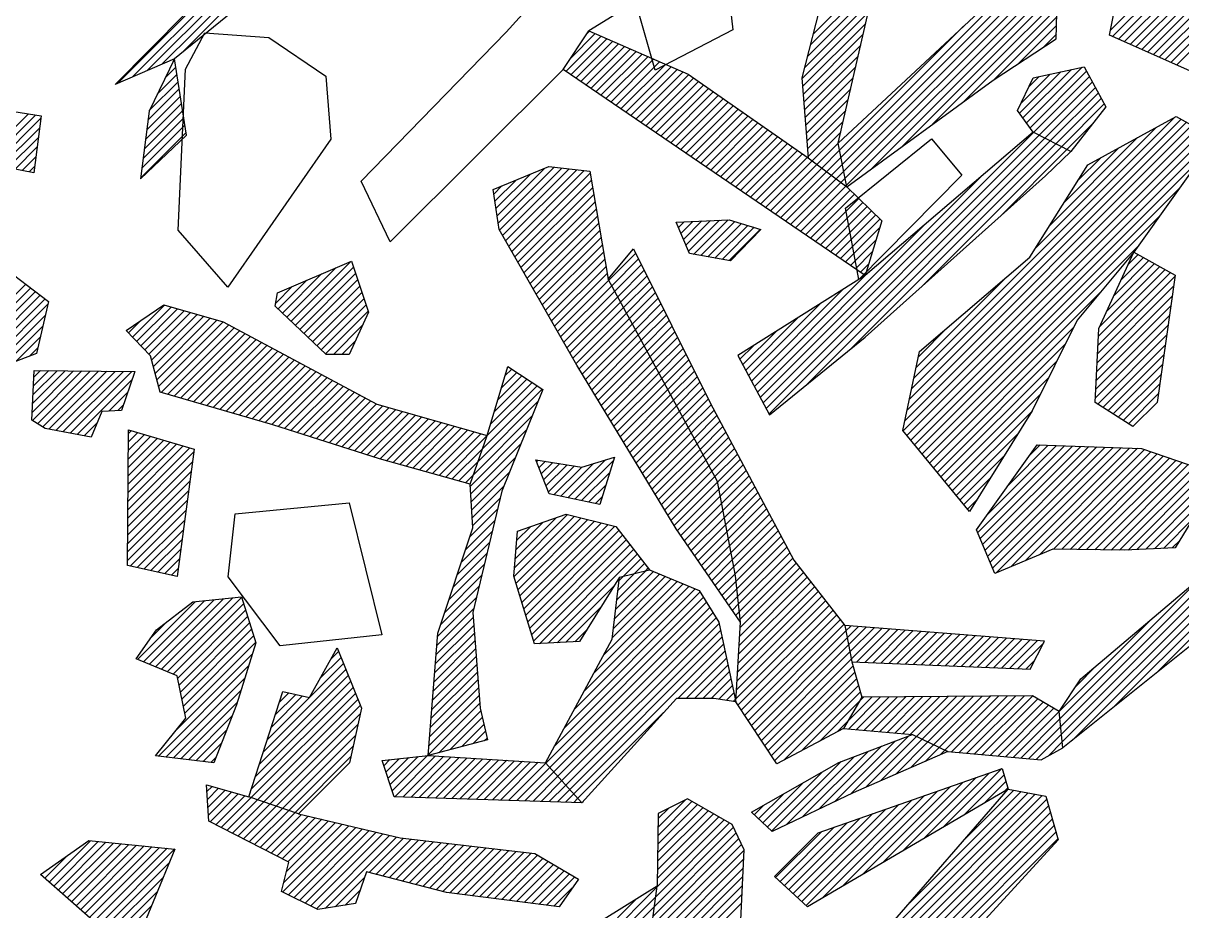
# Model space of a CAD drawing. Header units: metres. Extents: x 1.28 to 3.47, y -21 to -16.89.
# Drawn here: x 2.5313 to 3.0194, y -18.3684 to -17.9945 of the extents above; entities that cross this region are included whole.
import ezdxf

# ---------------------------------------------------------------- set-up
doc = ezdxf.new("R2010")
doc.units = ezdxf.units.M
doc.header["$LTSCALE"] = 25
doc.header["$MEASUREMENT"] = 0
doc.layers.get('0').update_dxf_attribs({"linetype": 'CONTINUOUS'})
for name, color, linetype in [('KNOCHEN', 2, 'CONTINUOUS'), ('KNOCHENSCHRAFF', 2, 'CONTINUOUS'), ('STEINE', 4, 'CONTINUOUS')]:
    doc.layers.add(name, color=color, linetype=linetype)

# ---------------------------------------------------------------- blocks, each defined once
blk = doc.blocks.new('*X7')
at = {"color": 0}
for p, q in [((257.112, -1801.983), (261.464, -1797.631)), ((257.732, -1801.717), (261.548, -1797.9)), ((258.352, -1801.45), (261.632, -1798.17)), ((258.971, -1801.184), (261.716, -1798.439)), ((259.776, -1800.734), (261.8, -1798.709)), ((259.112, -1801.751), (259.554, -1801.308)), ((259.448, -1801.061), (259.506, -1801.003)), ((258.776, -1802.441), (259.603, -1801.613)), ((258.38, -1803.544), (259.7, -1802.223)), ((258.439, -1803.13), (259.652, -1801.918)), ((258.33, -1803.947), (259.749, -1802.528)), ((251.301, -1805.319), (253.346, -1803.274)), ((258.229, -1804.755), (259.846, -1803.138)), ((258.279, -1804.351), (259.797, -1802.833)), ((251.598, -1805.376), (253.651, -1803.323)), ((251.894, -1805.433), (253.875, -1803.453)), ((258.129, -1805.562), (259.943, -1803.748)), ((258.179, -1805.158), (259.895, -1803.443)), ((252.19, -1805.491), (253.823, -1803.858)), ((258.079, -1805.966), (259.992, -1804.053)), ((252.486, -1805.548), (253.772, -1804.263)), ((252.783, -1805.605), (253.72, -1804.667)), ((253.079, -1805.662), (253.669, -1805.072)), ((253.375, -1805.72), (253.618, -1805.477)), ((264.414, -1812.005), (266.934, -1809.485)), ((264.051, -1811.661), (265.7, -1810.012)), ((264.233, -1811.833), (266.317, -1809.748)), ((264.595, -1812.178), (267.041, -1809.731)), ((264.776, -1812.35), (267.13, -1809.996)), ((250.964, -1812.727), (253.245, -1810.447)), ((251.099, -1812.946), (253.446, -1810.599)), ((263.765, -1811.24), (264.466, -1810.539)), ((263.87, -1811.488), (265.083, -1810.275)), ((264.957, -1812.522), (267.218, -1810.261)), ((265.139, -1812.695), (267.307, -1810.526)), ((251.234, -1813.164), (253.647, -1810.751)), ((251.37, -1813.382), (253.848, -1810.904)), ((251.505, -1813.601), (254.049, -1811.056)), ((263.843, -1810.808), (263.849, -1810.803)), ((265.32, -1812.867), (267.395, -1810.791)), ((265.501, -1813.039), (267.484, -1811.056)), ((251.64, -1813.819), (254.17, -1811.289)), ((257.735, -1812.674), (259.08, -1811.328)), ((257.907, -1812.855), (259.356, -1811.407)), ((258.08, -1813.036), (259.631, -1811.485)), ((258.252, -1813.217), (259.906, -1811.563)), ((265.682, -1813.212), (267.573, -1811.321)), ((251.775, -1814.037), (254.064, -1811.749)), ((257.562, -1812.493), (258.082, -1811.973)), ((258.425, -1813.398), (260.181, -1811.642)), ((258.535, -1813.642), (260.456, -1811.72)), ((258.609, -1813.921), (260.731, -1811.799)), ((258.684, -1814.2), (261.006, -1811.877)), ((258.758, -1814.479), (261.282, -1811.955)), ((258.833, -1814.758), (261.555, -1812.035)), ((265.864, -1813.384), (267.661, -1811.586)), ((252.26, -1813.906), (253.957, -1812.209)), ((258.939, -1815.006), (261.786, -1812.158)), ((259.213, -1815.085), (262.016, -1812.282)), ((259.487, -1815.164), (262.247, -1812.405)), ((259.761, -1815.244), (262.477, -1812.528)), ((266.195, -1813.406), (267.411, -1812.19)), ((252.83, -1813.69), (253.85, -1812.669)), ((260.035, -1815.323), (262.707, -1812.651)), ((260.309, -1815.403), (262.938, -1812.774)), ((260.584, -1815.482), (263.168, -1812.897)), ((260.858, -1815.561), (263.399, -1813.021)), ((266.549, -1813.406), (267.115, -1812.84)), ((253.399, -1813.474), (253.744, -1813.13)), ((261.132, -1815.641), (263.629, -1813.144)), ((261.406, -1815.72), (263.859, -1813.267)), ((261.68, -1815.799), (264.09, -1813.39)), ((261.954, -1815.879), (264.32, -1813.513)), ((262.229, -1815.958), (264.551, -1813.636)), ((262.503, -1816.038), (264.781, -1813.759)), ((262.777, -1816.117), (265.011, -1813.883)), ((263.051, -1816.196), (265.242, -1814.006)), ((253.503, -1815.845), (255.251, -1814.097)), ((253.514, -1816.188), (255.6, -1814.101)), ((253.521, -1815.474), (254.901, -1814.093)), ((253.538, -1815.102), (254.552, -1814.089)), ((253.556, -1814.731), (254.202, -1814.085)), ((253.574, -1814.36), (253.852, -1814.081)), ((253.73, -1816.325), (255.95, -1814.105)), ((253.946, -1816.463), (256.3, -1814.109)), ((254.206, -1816.557), (256.649, -1814.113)), ((254.504, -1816.611), (256.999, -1814.117)), ((254.803, -1816.666), (257.348, -1814.121)), ((255.102, -1816.721), (257.698, -1814.125)), ((255.401, -1816.776), (257.706, -1814.471)), ((263.325, -1816.276), (265.472, -1814.129)), ((263.599, -1816.355), (265.703, -1814.252)), ((263.869, -1816.439), (265.933, -1814.375)), ((264.137, -1816.525), (266.163, -1814.498)), ((272.975, -1815.818), (274.353, -1814.441)), ((273.125, -1815.315), (274.139, -1814.301)), ((273.275, -1814.812), (273.925, -1814.161)), ((273.424, -1814.308), (273.711, -1814.021)), ((264.406, -1816.61), (266.394, -1814.622)), ((264.674, -1816.695), (266.624, -1814.745)), ((264.942, -1816.78), (266.855, -1814.868)), ((265.211, -1816.865), (267.085, -1814.991)), ((272.486, -1817.368), (274.994, -1814.86)), ((272.676, -1816.825), (274.78, -1814.721)), ((272.826, -1816.321), (274.566, -1814.581)), ((256.737, -1815.793), (257.521, -1815.009)), ((265.479, -1816.95), (267.315, -1815.114)), ((265.747, -1817.036), (267.546, -1815.237)), ((266.016, -1817.121), (267.776, -1815.36)), ((272.296, -1817.911), (274.817, -1815.391)), ((257.114, -1815.769), (257.336, -1815.547)), ((266.284, -1817.206), (268.007, -1815.484)), ((266.553, -1817.291), (268.277, -1815.567)), ((266.821, -1817.376), (268.552, -1815.645)), ((267.089, -1817.462), (268.827, -1815.724)), ((267.358, -1817.547), (269.102, -1815.802)), ((267.626, -1817.632), (269.377, -1815.88)), ((267.894, -1817.717), (269.653, -1815.959)), ((255.699, -1816.831), (256.244, -1816.286)), ((268.164, -1817.801), (269.928, -1816.037)), ((268.44, -1817.879), (270.203, -1816.116)), ((268.716, -1817.956), (270.478, -1816.194)), ((268.993, -1818.033), (270.753, -1816.273)), ((269.269, -1818.11), (271.028, -1816.351)), ((269.545, -1818.187), (271.303, -1816.429)), ((272.107, -1818.455), (274.577, -1815.984)), ((257.557, -1818.155), (258.779, -1816.933)), ((257.56, -1817.798), (258.506, -1816.853)), ((257.563, -1817.442), (258.233, -1816.772)), ((257.566, -1817.085), (257.96, -1816.691)), ((257.569, -1816.729), (257.687, -1816.611)), ((269.822, -1818.264), (271.579, -1816.508)), ((270.098, -1818.342), (271.854, -1816.586)), ((270.375, -1818.419), (272.129, -1816.665)), ((270.651, -1818.496), (272.404, -1816.743)), ((270.927, -1818.573), (272.676, -1816.825)), ((271.969, -1818.946), (274.338, -1816.577)), ((257.543, -1819.937), (260.143, -1817.337)), ((257.546, -1819.581), (259.87, -1817.256)), ((257.549, -1819.224), (259.597, -1817.175)), ((257.551, -1818.868), (259.324, -1817.095)), ((257.554, -1818.511), (259.051, -1817.014)), ((271.204, -1818.65), (272.486, -1817.368)), ((271.988, -1819.281), (274.098, -1817.17)), ((257.54, -1820.294), (260.309, -1817.524)), ((271.48, -1818.728), (272.296, -1817.911)), ((272.006, -1819.615), (273.859, -1817.763)), ((274.754, -1817.928), (274.826, -1817.857)), ((274.854, -1818.182), (275.131, -1817.905)), ((276.073, -1819.438), (277.665, -1817.846)), ((276.365, -1819.5), (277.996, -1817.869)), ((257.534, -1821.007), (260.201, -1818.339)), ((257.537, -1820.65), (260.255, -1817.932)), ((272.025, -1819.95), (273.619, -1818.356)), ((274.954, -1818.436), (275.437, -1817.953)), ((275.054, -1818.689), (275.742, -1818.001)), ((275.154, -1818.943), (276.048, -1818.049)), ((275.253, -1819.197), (276.353, -1818.097)), ((275.491, -1819.313), (276.659, -1818.145)), ((275.782, -1819.375), (277.162, -1817.995)), ((276.656, -1819.562), (277.839, -1818.379)), ((257.531, -1821.363), (260.147, -1818.747)), ((271.756, -1818.805), (272.107, -1818.455)), ((276.947, -1819.624), (277.682, -1818.889)), ((257.528, -1821.719), (260.093, -1819.155)), ((272.044, -1820.285), (273.379, -1818.95)), ((257.525, -1822.076), (260.039, -1819.562)), ((272.063, -1820.62), (273.221, -1819.462)), ((277.239, -1819.686), (277.526, -1819.399)), ((257.637, -1822.317), (259.985, -1819.97)), ((271.934, -1821.103), (273.11, -1819.926)), ((273.811, -1822.761), (276.35, -1820.222)), ((273.833, -1822.385), (276.066, -1820.152)), ((273.863, -1822.001), (275.584, -1820.28)), ((273.893, -1823.032), (276.634, -1820.291)), ((273.975, -1823.303), (276.919, -1820.36)), ((257.927, -1822.381), (259.931, -1820.377)), ((258.217, -1822.444), (259.877, -1820.785)), ((271.757, -1821.632), (272.999, -1820.391)), ((273.894, -1821.617), (275.039, -1820.472)), ((273.925, -1821.232), (274.495, -1820.663)), ((274.058, -1823.574), (277.203, -1820.429)), ((274.14, -1823.845), (277.488, -1820.498)), ((274.223, -1824.116), (277.772, -1820.567)), ((274.305, -1824.387), (278.056, -1820.636)), ((274.388, -1824.659), (278.226, -1820.82)), ((258.508, -1822.508), (259.823, -1821.193)), ((271.405, -1822.692), (272.776, -1821.321)), ((271.581, -1822.162), (272.887, -1820.856)), ((274.47, -1824.93), (278.381, -1821.019)), ((274.553, -1825.201), (278.536, -1821.218)), ((258.798, -1822.571), (259.769, -1821.6)), ((271.229, -1823.221), (272.665, -1821.785)), ((274.635, -1825.472), (278.691, -1821.416)), ((274.874, -1825.586), (278.846, -1821.615)), ((275.248, -1825.566), (279, -1821.814)), ((259.088, -1822.635), (259.715, -1822.008)), ((271.053, -1823.751), (272.554, -1822.25)), ((278.423, -1822.745), (279.155, -1822.013)), ((278.889, -1822.633), (279.31, -1822.211)), ((259.378, -1822.698), (259.661, -1822.415)), ((270.877, -1824.281), (272.443, -1822.715)), ((277.992, -1824.943), (280.181, -1822.754)), ((278.039, -1824.543), (279.931, -1822.651)), ((278.086, -1824.143), (279.681, -1822.547)), ((278.133, -1823.742), (279.354, -1822.521)), ((278.18, -1823.342), (278.889, -1822.633)), ((278.226, -1822.941), (278.423, -1822.745)), ((279.354, -1822.521), (279.465, -1822.41)), ((270.7, -1824.81), (272.331, -1823.179)), ((275.622, -1825.546), (278.021, -1823.146)), ((276.34, -1828.364), (281.432, -1823.272)), ((276.752, -1827.598), (281.181, -1823.168)), ((277.164, -1826.832), (280.931, -1823.065)), ((277.576, -1826.066), (280.681, -1822.961)), ((277.945, -1825.344), (280.431, -1822.858)), ((258.199, -1826.352), (260.78, -1823.771)), ((258.45, -1826.455), (261.173, -1823.732)), ((258.7, -1826.558), (261.566, -1823.692)), ((258.951, -1826.661), (261.959, -1823.652)), ((259.201, -1826.764), (262.328, -1823.637)), ((270.579, -1825.285), (272.22, -1823.644)), ((275.515, -1829.895), (281.785, -1823.626)), ((275.928, -1829.129), (281.65, -1823.407)), ((257.949, -1826.249), (260.386, -1823.811)), ((259.452, -1826.867), (262.413, -1823.905)), ((259.639, -1827.033), (262.498, -1824.174)), ((270.549, -1825.669), (272.109, -1824.109)), ((275.15, -1830.614), (281.92, -1823.844)), ((275.319, -1830.799), (282.054, -1824.063)), ((275.996, -1825.525), (277.441, -1824.081)), ((258.515, -1825.328), (259.169, -1824.675)), ((259.698, -1827.328), (262.583, -1824.442)), ((259.757, -1827.622), (262.668, -1824.711)), ((270.519, -1826.053), (272.086, -1824.485)), ((275.487, -1830.984), (282.189, -1824.282)), ((275.656, -1831.169), (282.324, -1824.501)), ((275.824, -1831.354), (282.444, -1824.735)), ((259.816, -1827.917), (262.753, -1824.979)), ((270.459, -1826.82), (272.137, -1825.142)), ((270.489, -1826.436), (272.111, -1824.814)), ((275.993, -1831.539), (282.506, -1825.026)), ((276.37, -1825.505), (276.86, -1825.015)), ((259.875, -1828.211), (262.838, -1825.248)), ((259.934, -1828.506), (262.923, -1825.517)), ((270.429, -1827.204), (272.162, -1825.47)), ((276.161, -1831.724), (282.568, -1825.318)), ((276.33, -1831.909), (282.63, -1825.609)), ((259.586, -1829.207), (262.797, -1825.996)), ((265.628, -1827.054), (266.518, -1826.164)), ((266.078, -1826.251), (266.417, -1825.912)), ((270.368, -1827.971), (272.212, -1826.127)), ((270.399, -1827.587), (272.187, -1825.799)), ((280.703, -1827.89), (282.692, -1825.901)), ((281.056, -1827.89), (282.754, -1826.192)), ((258.827, -1830.32), (262.636, -1826.511)), ((263.24, -1830.15), (266.721, -1826.669)), ((263.407, -1829.629), (266.62, -1826.417)), ((270.338, -1828.355), (272.237, -1826.456)), ((281.41, -1827.889), (282.816, -1826.484)), ((259.142, -1830.359), (262.475, -1827.025)), ((262.905, -1831.192), (266.923, -1827.174)), ((263.072, -1830.671), (266.822, -1826.921)), ((270.278, -1829.122), (272.288, -1827.112)), ((270.308, -1828.738), (272.263, -1826.784)), ((281.764, -1827.889), (282.878, -1826.775)), ((282.118, -1827.889), (282.94, -1827.067)), ((259.456, -1830.398), (262.314, -1827.54)), ((262.733, -1832.07), (267.125, -1827.678)), ((262.738, -1831.712), (267.024, -1827.426)), ((263.908, -1828.067), (264.321, -1827.655)), ((270.248, -1829.506), (272.313, -1827.441)), ((282.437, -1827.923), (283.002, -1827.358)), ((282.74, -1827.974), (283.064, -1827.65)), ((259.771, -1830.437), (262.153, -1828.054)), ((262.997, -1832.16), (267.227, -1827.931)), ((263.574, -1829.109), (264.897, -1827.785)), ((263.741, -1828.588), (264.609, -1827.72)), ((270.188, -1830.273), (272.363, -1828.097)), ((270.218, -1829.889), (272.338, -1827.769)), ((283.043, -1828.024), (283.126, -1827.941)), ((260.085, -1830.476), (261.936, -1828.625)), ((263.261, -1832.25), (267.328, -1828.183)), ((263.524, -1832.34), (267.327, -1828.538)), ((270.639, -1830.176), (272.404, -1828.411)), ((276.498, -1832.094), (280.109, -1828.483)), ((263.788, -1832.43), (267.226, -1828.992)), ((271.12, -1830.047), (272.47, -1828.698)), ((271.602, -1829.919), (272.537, -1828.985)), ((260.4, -1830.515), (261.706, -1829.209)), ((264.052, -1832.52), (267.125, -1829.446)), ((272.084, -1829.791), (272.603, -1829.272)), ((272.566, -1829.663), (272.67, -1829.559)), ((260.714, -1830.554), (261.475, -1829.794)), ((264.316, -1832.61), (267.025, -1829.9)), ((261.029, -1830.593), (261.244, -1830.378)), ((264.579, -1832.699), (266.924, -1830.354)), ((268.321, -1830.725), (268.58, -1830.466)), ((268.41, -1830.99), (268.976, -1830.424)), ((268.499, -1831.255), (269.371, -1830.382)), ((268.587, -1831.52), (269.767, -1830.34)), ((268.676, -1831.785), (270.162, -1830.299)), ((268.781, -1832.033), (270.499, -1830.315)), ((269.124, -1832.044), (270.832, -1830.336)), ((269.467, -1832.055), (271.165, -1830.356)), ((269.81, -1832.065), (271.499, -1830.376)), ((270.152, -1832.076), (271.832, -1830.397)), ((270.495, -1832.087), (272.165, -1830.417)), ((270.838, -1832.098), (272.498, -1830.437)), ((271.18, -1832.109), (272.831, -1830.458)), ((271.523, -1832.119), (273.165, -1830.478)), ((271.866, -1832.13), (273.498, -1830.498)), ((272.209, -1832.141), (273.831, -1830.519)), ((272.551, -1832.152), (274.164, -1830.539)), ((272.894, -1832.163), (274.497, -1830.56)), ((273.237, -1832.174), (274.83, -1830.58)), ((273.58, -1832.184), (275.15, -1830.614)), ((273.922, -1832.195), (275.319, -1830.799)), ((274.265, -1832.206), (275.487, -1830.984)), ((274.608, -1832.217), (275.656, -1831.169)), ((274.951, -1832.228), (275.824, -1831.354)), ((275.293, -1832.238), (275.993, -1831.539)), ((260.867, -1831.816), (261.087, -1831.596)), ((260.889, -1832.147), (261.362, -1831.674)), ((260.911, -1832.478), (261.637, -1831.753)), ((260.934, -1832.81), (261.912, -1831.831)), ((261.008, -1833.088), (262.187, -1831.909)), ((261.242, -1833.208), (262.463, -1831.988)), ((261.475, -1833.328), (262.733, -1832.07)), ((275.636, -1832.249), (276.161, -1831.724)), ((275.979, -1832.26), (276.33, -1831.909)), ((261.709, -1833.449), (262.997, -1832.16)), ((261.942, -1833.569), (263.261, -1832.25)), ((262.176, -1833.689), (263.524, -1832.34)), ((262.409, -1833.809), (263.788, -1832.43)), ((262.643, -1833.929), (264.052, -1832.52)), ((276.322, -1832.271), (276.498, -1832.094)), ((276.664, -1832.282), (276.667, -1832.279)), ((276.667, -1832.279), (276.714, -1832.232)), ((279.858, -1834.391), (281.757, -1832.493)), ((279.864, -1834.032), (281.531, -1832.365)), ((279.87, -1833.673), (281.305, -1832.237)), ((279.875, -1833.313), (281.017, -1832.171)), ((279.881, -1832.954), (280.309, -1832.526)), ((262.876, -1834.049), (264.316, -1832.61)), ((263.11, -1834.169), (264.579, -1832.699)), ((263.343, -1834.289), (264.853, -1832.779)), ((263.577, -1834.409), (265.139, -1832.847)), ((263.81, -1834.529), (265.424, -1832.915)), ((264.044, -1834.649), (265.71, -1832.983)), ((264.277, -1834.769), (265.996, -1833.051)), ((279.831, -1835.832), (282.659, -1833.004)), ((279.841, -1835.469), (282.434, -1832.876)), ((279.847, -1835.11), (282.208, -1832.748)), ((279.852, -1834.75), (281.982, -1832.62)), ((264.065, -1836.042), (266.853, -1833.254)), ((264.107, -1835.647), (266.567, -1833.186)), ((264.224, -1835.176), (266.281, -1833.119)), ((264.301, -1836.159), (267.139, -1833.322)), ((264.537, -1836.277), (267.424, -1833.39)), ((264.773, -1836.395), (267.71, -1833.458)), ((265.009, -1836.513), (267.996, -1833.525)), ((279.72, -1836.651), (283.055, -1833.315)), ((279.776, -1836.242), (282.885, -1833.132)), ((254.224, -1835.63), (255.969, -1833.886)), ((254.412, -1835.796), (256.291, -1833.917)), ((254.6, -1835.961), (256.613, -1833.949)), ((254.788, -1836.127), (256.935, -1833.98)), ((254.976, -1836.292), (257.257, -1834.012)), ((265.245, -1836.63), (268.282, -1833.593)), ((265.48, -1836.748), (268.567, -1833.661)), ((265.85, -1836.732), (268.853, -1833.729)), ((267.707, -1835.228), (269.152, -1833.783)), ((267.989, -1835.301), (269.469, -1833.82)), ((268.27, -1835.373), (269.786, -1833.857)), ((268.551, -1835.445), (270.102, -1833.894)), ((268.833, -1835.517), (270.419, -1833.931)), ((269.114, -1835.59), (270.736, -1833.968)), ((269.395, -1835.662), (271.052, -1834.004)), ((279.608, -1837.47), (283.283, -1833.794)), ((279.664, -1837.06), (283.169, -1833.555)), ((255.165, -1836.457), (257.579, -1834.043)), ((255.353, -1836.623), (257.901, -1834.075)), ((255.541, -1836.788), (258.223, -1834.106)), ((255.729, -1836.953), (258.545, -1834.138)), ((255.917, -1837.119), (258.867, -1834.169)), ((256.106, -1837.284), (259.189, -1834.201)), ((256.294, -1837.449), (259.511, -1834.232)), ((269.676, -1835.734), (271.369, -1834.041)), ((269.958, -1835.806), (271.686, -1834.078)), ((270.239, -1835.878), (272.003, -1834.115)), ((270.52, -1835.951), (272.319, -1834.152)), ((270.802, -1836.023), (272.636, -1834.189)), ((271.098, -1836.081), (272.953, -1834.226)), ((271.411, -1836.121), (273.269, -1834.262)), ((271.724, -1836.161), (273.586, -1834.299)), ((272.038, -1836.201), (273.903, -1834.336)), ((272.351, -1836.242), (274.219, -1834.373)), ((272.664, -1836.282), (274.536, -1834.41)), ((272.978, -1836.322), (274.802, -1834.498)), ((279.496, -1838.289), (283.509, -1834.276)), ((279.552, -1837.879), (283.398, -1834.034)), ((254.035, -1835.465), (254.973, -1834.527)), ((256.482, -1837.615), (259.282, -1834.814)), ((273.291, -1836.362), (275.025, -1834.628)), ((273.604, -1836.402), (275.249, -1834.758)), ((273.918, -1836.443), (275.472, -1834.888)), ((279.508, -1838.631), (283.49, -1834.649)), ((256.67, -1837.78), (259.034, -1835.417)), ((266.272, -1836.663), (267.507, -1835.429)), ((274.231, -1836.483), (275.696, -1835.018)), ((274.544, -1836.523), (275.919, -1835.148)), ((274.858, -1836.563), (276.142, -1835.278)), ((275.171, -1836.603), (276.366, -1835.408)), ((279.545, -1838.946), (283.471, -1835.021)), ((279.583, -1839.262), (283.452, -1835.394)), ((266.694, -1836.595), (267.32, -1835.969)), ((275.484, -1836.644), (276.262, -1835.866)), ((275.827, -1839.837), (279.831, -1835.832)), ((279.621, -1839.578), (283.433, -1835.766)), ((256.858, -1837.946), (258.785, -1836.019)), ((275.245, -1840.065), (278.974, -1836.336)), ((276.408, -1839.609), (279.776, -1836.242)), ((279.659, -1839.893), (283.414, -1836.139)), ((257.046, -1838.111), (258.536, -1836.621)), ((267.116, -1836.527), (267.134, -1836.509)), ((276.99, -1839.381), (279.72, -1836.651)), ((279.697, -1840.209), (283.395, -1836.511))]:
    blk.add_line(p, q, dxfattribs=at)
blk = doc.blocks.new('*X8')
at = {"color": 0}
for p, q in [((298.939, -1799.754), (302.232, -1796.461)), ((299.028, -1800.018), (302.496, -1796.551)), ((299.273, -1800.127), (302.76, -1796.64)), ((299.518, -1800.236), (303.024, -1796.73)), ((299.762, -1800.345), (303.288, -1796.82)), ((300.007, -1800.454), (303.551, -1796.909)), ((286.408, -1799.911), (289.151, -1797.167)), ((300.252, -1800.562), (303.815, -1796.999)), ((300.497, -1800.671), (304.079, -1797.089)), ((300.741, -1800.78), (304.343, -1797.178)), ((300.986, -1800.889), (304.56, -1797.315)), ((286.286, -1800.386), (289.046, -1797.626)), ((287.584, -1805.099), (295.177, -1797.506)), ((287.641, -1805.395), (295.455, -1797.581)), ((287.699, -1805.691), (295.733, -1797.657)), ((287.757, -1805.986), (296.011, -1797.732)), ((287.815, -1806.282), (296.289, -1797.808)), ((288.841, -1805.609), (296.567, -1797.884)), ((301.231, -1800.998), (304.761, -1797.468)), ((301.475, -1801.107), (304.962, -1797.62)), ((301.72, -1801.215), (305.163, -1797.772)), ((286.165, -1800.861), (288.941, -1798.085)), ((290.143, -1804.661), (296.697, -1798.107)), ((286.043, -1801.336), (288.836, -1798.543)), ((291.445, -1803.713), (296.689, -1798.468)), ((292.746, -1802.765), (296.681, -1798.83)), ((285.939, -1801.794), (288.731, -1799.002)), ((294.037, -1801.827), (296.673, -1799.192)), ((276.859, -1799.914), (276.986, -1799.787)), ((285.964, -1802.123), (288.626, -1799.46)), ((287.526, -1804.803), (292.75, -1799.579)), ((295.062, -1801.156), (296.665, -1799.553)), ((275.996, -1801.484), (277.478, -1800.002)), ((276.187, -1800.939), (277.232, -1799.894)), ((276.206, -1801.627), (277.724, -1800.11)), ((276.416, -1801.77), (277.969, -1800.217)), ((276.627, -1801.914), (278.215, -1800.325)), ((285.989, -1802.451), (288.521, -1799.919)), ((296.086, -1800.485), (296.657, -1799.915)), ((276.837, -1802.057), (278.461, -1800.433)), ((277.047, -1802.2), (278.707, -1800.541)), ((277.257, -1802.344), (278.953, -1800.648)), ((277.468, -1802.487), (279.199, -1800.756)), ((286.014, -1802.779), (288.416, -1800.378)), ((286.039, -1803.108), (288.311, -1800.836)), ((277.678, -1802.63), (279.444, -1800.864)), ((277.888, -1802.774), (279.69, -1800.971)), ((278.098, -1802.917), (279.936, -1801.079)), ((278.309, -1803.06), (280.182, -1801.187)), ((278.519, -1803.204), (280.428, -1801.295)), ((286.064, -1803.436), (288.205, -1801.295)), ((295.398, -1803.648), (297.74, -1801.306)), ((278.729, -1803.347), (280.674, -1801.402)), ((278.939, -1803.49), (280.919, -1801.51)), ((279.15, -1803.633), (281.161, -1801.622)), ((279.36, -1803.777), (281.37, -1801.767)), ((286.089, -1803.765), (288.1, -1801.754)), ((295.101, -1803.238), (296.839, -1801.5)), ((295.171, -1802.815), (296.389, -1801.597)), ((295.25, -1803.443), (297.29, -1801.403)), ((295.498, -1802.134), (295.938, -1801.694)), ((295.546, -1803.854), (297.928, -1801.472)), ((295.7, -1804.053), (298.053, -1801.701)), ((279.57, -1803.92), (281.578, -1801.912)), ((279.78, -1804.063), (281.787, -1802.057)), ((279.991, -1804.207), (281.995, -1802.202)), ((286.114, -1804.093), (287.995, -1802.212)), ((295.934, -1804.173), (298.177, -1801.93)), ((296.167, -1804.294), (298.302, -1802.158)), ((280.201, -1804.35), (282.203, -1802.347)), ((280.411, -1804.493), (282.412, -1802.492)), ((280.621, -1804.637), (282.62, -1802.637)), ((280.831, -1804.78), (282.829, -1802.783)), ((286.14, -1804.422), (287.89, -1802.671)), ((296.4, -1804.414), (298.427, -1802.387)), ((296.634, -1804.534), (298.552, -1802.616)), ((281.042, -1804.923), (283.037, -1802.928)), ((281.252, -1805.067), (283.246, -1803.073)), ((281.462, -1805.21), (283.454, -1803.218)), ((286.165, -1804.75), (287.785, -1803.13)), ((296.867, -1804.654), (298.677, -1802.844)), ((281.672, -1805.353), (283.663, -1803.363)), ((281.883, -1805.497), (283.871, -1803.508)), ((282.093, -1805.64), (284.08, -1803.653)), ((286.19, -1805.079), (287.68, -1803.588)), ((290.365, -1815.753), (302.369, -1803.749)), ((290.462, -1815.302), (302.142, -1803.622)), ((290.558, -1814.852), (301.916, -1803.495)), ((290.655, -1814.402), (301.646, -1803.411)), ((297.1, -1804.774), (298.181, -1803.694)), ((282.303, -1805.783), (284.288, -1803.798)), ((282.513, -1805.927), (284.497, -1803.943)), ((282.724, -1806.07), (284.705, -1804.088)), ((282.934, -1806.213), (284.914, -1804.233)), ((284.304, -1815.449), (295.7, -1804.053)), ((284.427, -1815.68), (295.934, -1804.173)), ((286.368, -1805.254), (287.575, -1804.047)), ((290.2, -1816.625), (302.821, -1804.003)), ((290.268, -1816.203), (302.595, -1803.876)), ((290.359, -1816.819), (303.048, -1804.13)), ((295.766, -1808.938), (300.862, -1803.841)), ((283.144, -1806.356), (285.122, -1804.378)), ((283.354, -1806.5), (285.331, -1804.523)), ((283.565, -1806.643), (285.539, -1804.669)), ((284.55, -1815.911), (296.167, -1804.294)), ((286.167, -1814.647), (296.4, -1804.414)), ((286.57, -1805.406), (287.47, -1804.506)), ((288.041, -1813.127), (296.634, -1804.534)), ((290.519, -1817.013), (303.274, -1804.258)), ((290.94, -1810.581), (296.867, -1804.654)), ((296.369, -1807.981), (300.078, -1804.271)), ((296.973, -1807.024), (299.295, -1804.702)), ((283.775, -1806.786), (285.748, -1804.814)), ((283.985, -1806.93), (285.956, -1804.959)), ((284.195, -1807.073), (286.164, -1805.104)), ((286.772, -1805.557), (287.526, -1804.803)), ((286.974, -1805.709), (287.584, -1805.099)), ((290.678, -1817.207), (302.725, -1805.161)), ((294.273, -1807.602), (297.1, -1804.774)), ((297.576, -1806.067), (298.511, -1805.132)), ((273.094, -1807.568), (275.103, -1805.559)), ((273.14, -1807.875), (275.5, -1805.516)), ((273.197, -1808.172), (275.816, -1805.553)), ((273.326, -1808.397), (276.133, -1805.59)), ((273.454, -1808.622), (276.449, -1805.627)), ((273.583, -1808.846), (276.766, -1805.664)), ((284.406, -1807.216), (286.368, -1805.254)), ((284.616, -1807.36), (286.57, -1805.406)), ((284.826, -1807.503), (286.772, -1805.557)), ((285.036, -1807.646), (286.974, -1805.709)), ((287.176, -1805.86), (287.641, -1805.395)), ((287.378, -1806.011), (287.699, -1805.691)), ((273, -1806.954), (273.896, -1806.058)), ((273.047, -1807.261), (274.5, -1805.808)), ((273.712, -1809.071), (277.019, -1805.764)), ((273.841, -1809.296), (277.071, -1806.066)), ((284.182, -1815.218), (293.48, -1805.92)), ((285.246, -1807.79), (287.176, -1805.86)), ((285.457, -1807.933), (287.378, -1806.011)), ((285.667, -1808.076), (287.58, -1806.163)), ((287.58, -1806.163), (287.757, -1805.986)), ((272.953, -1806.648), (273.293, -1806.308)), ((273.969, -1809.521), (277.122, -1806.368)), ((274.098, -1809.746), (277.173, -1806.671)), ((285.877, -1808.22), (287.783, -1806.314)), ((286.087, -1808.363), (287.968, -1806.483)), ((286.298, -1808.506), (288.148, -1806.656)), ((287.783, -1806.314), (287.815, -1806.282)), ((290.838, -1817.401), (301.852, -1806.387)), ((274.227, -1809.971), (277.224, -1806.973)), ((286.508, -1808.65), (288.328, -1806.83)), ((286.718, -1808.793), (288.508, -1807.003)), ((286.928, -1808.936), (288.688, -1807.177)), ((274.355, -1810.195), (277.275, -1807.276)), ((274.484, -1810.42), (277.326, -1807.578)), ((287.139, -1809.079), (288.868, -1807.35)), ((287.349, -1809.223), (289.048, -1807.524)), ((290.997, -1817.595), (300.979, -1807.613)), ((274.613, -1810.645), (277.378, -1807.88)), ((280.73, -1808.063), (280.977, -1807.817)), ((280.835, -1808.312), (281.347, -1807.8)), ((280.941, -1808.56), (281.718, -1807.783)), ((281.046, -1808.808), (282.089, -1807.765)), ((281.151, -1809.057), (282.459, -1807.748)), ((281.371, -1809.19), (282.83, -1807.731)), ((281.672, -1809.243), (283.113, -1807.801)), ((281.972, -1809.296), (283.384, -1807.884)), ((282.273, -1809.349), (283.654, -1807.967)), ((282.574, -1809.402), (283.925, -1808.05)), ((282.875, -1809.454), (284.196, -1808.133)), ((284.059, -1814.987), (291.121, -1807.926)), ((287.559, -1809.366), (289.228, -1807.698)), ((287.769, -1809.509), (289.221, -1808.058)), ((274.741, -1810.87), (277.429, -1808.183)), ((274.87, -1811.095), (277.48, -1808.485)), ((287.98, -1809.653), (289.062, -1808.571)), ((274.999, -1811.32), (277.531, -1808.787)), ((275.128, -1811.545), (277.582, -1809.09)), ((288.19, -1809.796), (288.902, -1809.083)), ((291.157, -1817.789), (300.106, -1808.84)), ((275.256, -1811.769), (277.634, -1809.392)), ((277.803, -1810.283), (278.941, -1809.146)), ((277.927, -1810.513), (279.058, -1809.382)), ((278.051, -1810.743), (279.175, -1809.618)), ((288.4, -1809.939), (288.743, -1809.596)), ((298.785, -1811.575), (300.785, -1809.575)), ((299.086, -1810.921), (300.558, -1809.448)), ((299.386, -1810.267), (300.331, -1809.322)), ((299.687, -1809.613), (300.104, -1809.195)), ((275.385, -1811.994), (277.685, -1809.694)), ((275.514, -1812.219), (277.736, -1809.997)), ((278.175, -1810.972), (279.293, -1809.854)), ((278.299, -1811.202), (279.41, -1810.09)), ((283.936, -1814.757), (288.761, -1809.932)), ((298.413, -1813.008), (301.466, -1809.955)), ((298.431, -1812.636), (301.239, -1809.828)), ((298.485, -1812.229), (301.012, -1809.702)), ((275.642, -1812.444), (277.803, -1810.283)), ((275.771, -1812.669), (277.927, -1810.513)), ((278.423, -1811.431), (279.528, -1810.327)), ((278.547, -1811.661), (279.645, -1810.563)), ((290.752, -1813.952), (294.585, -1810.118)), ((298.377, -1813.751), (301.594, -1810.534)), ((298.395, -1813.379), (301.652, -1810.122)), ((275.9, -1812.894), (278.051, -1810.743)), ((276.028, -1813.119), (278.175, -1810.972)), ((278.671, -1811.891), (279.762, -1810.799)), ((278.795, -1812.12), (279.88, -1811.035)), ((283.814, -1814.526), (287.708, -1810.631)), ((291.316, -1817.983), (298.476, -1810.824)), ((298.359, -1814.122), (301.535, -1810.946)), ((276.157, -1813.343), (278.299, -1811.202)), ((276.286, -1813.568), (278.423, -1811.431)), ((278.918, -1812.35), (279.997, -1811.271)), ((279.042, -1812.579), (280.114, -1811.507)), ((283.691, -1814.295), (286.754, -1811.232)), ((298.341, -1814.494), (301.477, -1811.358)), ((276.415, -1813.793), (278.547, -1811.661)), ((276.547, -1814.014), (278.671, -1811.891)), ((279.166, -1812.809), (280.232, -1811.744)), ((279.29, -1813.039), (280.349, -1811.98)), ((283.568, -1814.064), (285.799, -1811.833)), ((298.323, -1814.865), (301.418, -1811.771)), ((276.681, -1814.234), (278.795, -1812.12)), ((276.814, -1814.454), (278.918, -1812.35)), ((279.414, -1813.268), (280.467, -1812.216)), ((279.538, -1813.498), (280.584, -1812.452)), ((283.446, -1813.833), (284.845, -1812.434)), ((290.848, -1813.502), (292.089, -1812.261)), ((291.476, -1818.177), (297.363, -1812.29)), ((298.305, -1815.237), (301.359, -1812.183)), ((276.948, -1814.674), (279.042, -1812.579)), ((277.082, -1814.894), (279.166, -1812.809)), ((277.215, -1815.113), (279.29, -1813.039)), ((279.662, -1813.727), (280.701, -1812.688)), ((279.786, -1813.957), (280.819, -1812.925)), ((283.323, -1813.602), (283.89, -1813.035)), ((291.635, -1818.371), (297.02, -1812.987)), ((298.403, -1815.493), (301.301, -1812.595)), ((298.618, -1815.632), (301.242, -1813.007)), ((277.349, -1815.333), (279.414, -1813.268)), ((277.483, -1815.553), (279.538, -1813.498)), ((279.91, -1814.187), (280.936, -1813.161)), ((280.034, -1814.416), (281.053, -1813.397)), ((298.833, -1815.77), (301.184, -1813.419)), ((277.617, -1815.773), (279.662, -1813.727)), ((277.75, -1815.993), (279.786, -1813.957)), ((280.158, -1814.646), (281.171, -1813.633)), ((280.282, -1814.875), (281.288, -1813.869)), ((291.795, -1818.565), (296.677, -1813.683)), ((299.048, -1815.909), (301.125, -1813.831)), ((277.884, -1816.213), (279.91, -1814.187)), ((278.018, -1816.432), (280.034, -1814.416)), ((280.406, -1815.105), (281.405, -1814.105)), ((280.53, -1815.335), (281.523, -1814.342)), ((291.954, -1818.76), (296.334, -1814.38)), ((299.263, -1816.047), (301.067, -1814.243)), ((278.152, -1816.652), (280.158, -1814.646)), ((278.285, -1816.872), (280.282, -1814.875)), ((280.654, -1815.564), (281.64, -1814.578)), ((280.778, -1815.794), (281.758, -1814.814)), ((299.478, -1816.186), (301.008, -1814.656)), ((278.419, -1817.092), (280.406, -1815.105)), ((278.553, -1817.312), (280.53, -1815.335)), ((280.902, -1816.023), (281.875, -1815.05)), ((281.026, -1816.253), (281.992, -1815.286)), ((292.114, -1818.954), (295.991, -1815.077)), ((299.693, -1816.324), (300.949, -1815.068)), ((278.687, -1817.531), (280.654, -1815.564)), ((278.82, -1817.751), (280.778, -1815.794)), ((281.15, -1816.483), (282.112, -1815.521)), ((281.274, -1816.712), (282.234, -1815.751)), ((292.273, -1819.148), (295.648, -1815.773)), ((278.954, -1817.971), (280.902, -1816.023)), ((279.088, -1818.191), (281.026, -1816.253)), ((281.397, -1816.942), (282.357, -1815.982)), ((281.521, -1817.171), (282.48, -1816.213)), ((281.645, -1817.401), (282.603, -1816.444)), ((279.222, -1818.411), (281.15, -1816.483)), ((279.355, -1818.631), (281.274, -1816.712)), ((279.489, -1818.85), (281.397, -1816.942)), ((281.769, -1817.631), (282.725, -1816.675)), ((281.893, -1817.86), (282.848, -1816.906)), ((292.433, -1819.342), (295.061, -1816.714)), ((299.083, -1828.247), (310.76, -1816.571)), ((300.849, -1826.836), (310.842, -1816.842)), ((279.623, -1819.07), (281.521, -1817.171)), ((279.756, -1819.29), (281.645, -1817.401)), ((282.017, -1818.09), (282.971, -1817.136)), ((282.141, -1818.32), (283.093, -1817.367)), ((293.347, -1820.903), (296.998, -1817.252)), ((293.451, -1821.152), (297.339, -1817.263)), ((293.555, -1821.401), (297.681, -1817.275)), ((293.659, -1821.651), (298.023, -1817.287)), ((293.763, -1821.9), (298.365, -1817.298)), ((293.77, -1820.126), (296.656, -1817.24)), ((293.867, -1822.15), (298.707, -1817.31)), ((293.972, -1822.399), (299.049, -1817.322)), ((294.126, -1822.598), (299.391, -1817.334)), ((294.649, -1818.893), (296.314, -1817.228)), ((294.733, -1822.345), (299.733, -1817.345)), ((295.34, -1822.091), (300.074, -1817.357)), ((295.528, -1817.66), (295.972, -1817.217)), ((295.947, -1821.838), (300.375, -1817.41)), ((297.318, -1829.659), (309.579, -1817.398)), ((279.89, -1819.51), (281.769, -1817.631)), ((280.024, -1819.73), (281.893, -1817.86)), ((282.265, -1818.549), (283.216, -1817.598)), ((282.382, -1818.786), (283.339, -1817.829)), ((292.592, -1819.536), (294.47, -1817.658)), ((296.537, -1821.601), (300.637, -1817.501)), ((296.885, -1821.607), (300.9, -1817.592)), ((297.233, -1821.613), (301.163, -1817.683)), ((297.581, -1821.618), (301.425, -1817.774)), ((297.929, -1821.624), (301.688, -1817.865)), ((280.158, -1819.949), (282.017, -1818.09)), ((280.291, -1820.169), (282.141, -1818.32)), ((282.439, -1819.082), (283.462, -1818.06)), ((282.496, -1819.379), (283.584, -1818.291)), ((298.276, -1821.63), (301.951, -1817.956)), ((298.624, -1821.635), (302.213, -1818.046)), ((298.972, -1821.641), (302.476, -1818.137)), ((299.32, -1821.647), (302.738, -1818.229)), ((280.425, -1820.389), (282.265, -1818.549)), ((280.559, -1820.609), (282.382, -1818.786)), ((282.553, -1819.675), (283.707, -1818.521)), ((282.61, -1819.972), (283.83, -1818.752)), ((292.752, -1819.73), (293.88, -1818.602)), ((296.903, -1829.72), (308.187, -1818.437)), ((299.678, -1821.643), (302.75, -1818.57)), ((280.697, -1820.825), (282.439, -1819.082)), ((280.841, -1821.034), (282.496, -1819.379)), ((282.668, -1820.268), (283.953, -1818.983)), ((282.725, -1820.564), (284.075, -1819.214)), ((300.049, -1821.625), (302.762, -1818.912)), ((300.421, -1821.607), (302.774, -1819.253)), ((280.985, -1821.243), (282.553, -1819.675)), ((282.782, -1820.861), (284.198, -1819.445)), ((282.839, -1821.157), (284.321, -1819.675)), ((292.911, -1819.924), (293.289, -1819.546)), ((296.871, -1829.399), (306.462, -1819.808)), ((300.792, -1821.589), (302.786, -1819.595)), ((281.129, -1821.453), (282.61, -1819.972)), ((281.274, -1821.662), (282.668, -1820.268)), ((282.897, -1821.453), (284.443, -1819.906)), ((282.954, -1821.75), (284.566, -1820.137)), ((301.164, -1821.571), (302.421, -1820.313)), ((281.418, -1821.871), (282.725, -1820.564)), ((283.011, -1822.046), (284.689, -1820.368)), ((283.068, -1822.342), (284.812, -1820.599)), ((283.125, -1822.639), (284.934, -1820.83)), ((281.562, -1822.08), (282.782, -1820.861)), ((281.707, -1822.29), (282.839, -1821.157)), ((283.167, -1822.951), (285.057, -1821.06)), ((283.201, -1823.27), (285.18, -1821.291)), ((296.839, -1829.078), (304.738, -1821.179)), ((301.535, -1821.553), (301.868, -1821.22)), ((281.851, -1822.499), (282.897, -1821.453)), ((281.995, -1822.708), (282.954, -1821.75)), ((283.234, -1823.59), (285.303, -1821.522)), ((283.268, -1823.91), (285.425, -1821.753)), ((282.139, -1822.918), (283.011, -1822.046)), ((283.302, -1824.23), (285.548, -1821.984)), ((283.336, -1824.549), (285.691, -1822.194)), ((282.284, -1823.127), (283.068, -1822.342)), ((282.428, -1823.336), (283.125, -1822.639)), ((283.29, -1825.656), (286.156, -1822.79)), ((283.313, -1825.28), (286.001, -1822.592)), ((283.335, -1824.903), (285.846, -1822.393)), ((296.806, -1828.757), (302.861, -1822.702)), ((282.572, -1823.545), (283.167, -1822.951)), ((282.716, -1823.755), (283.201, -1823.27)), ((283.245, -1826.408), (286.465, -1823.188)), ((283.268, -1826.032), (286.31, -1822.989)), ((282.861, -1823.964), (283.234, -1823.59)), ((283.2, -1827.16), (286.775, -1823.585)), ((283.223, -1826.784), (286.62, -1823.387)), ((283.005, -1824.173), (283.268, -1823.91)), ((283.149, -1824.383), (283.302, -1824.23)), ((283.155, -1827.912), (287.084, -1823.983)), ((283.178, -1827.536), (286.93, -1823.784)), ((283.24, -1828.18), (287.239, -1824.182)), ((283.293, -1824.592), (283.336, -1824.549)), ((283.382, -1828.392), (287.394, -1824.38)), ((283.524, -1828.604), (287.549, -1824.579)), ((296.784, -1828.426), (300.605, -1824.605)), ((283.665, -1828.816), (287.704, -1824.778)), ((283.807, -1829.028), (287.784, -1825.051)), ((287.784, -1825.051), (287.993, -1824.842)), ((287.843, -1825.345), (288.321, -1824.868)), ((287.902, -1825.64), (288.649, -1824.894)), ((287.962, -1825.934), (288.976, -1824.919)), ((288.021, -1826.229), (289.304, -1824.945)), ((288.242, -1826.361), (289.632, -1824.97)), ((288.581, -1826.375), (289.96, -1824.996)), ((288.921, -1826.389), (290.288, -1825.022)), ((289.261, -1826.402), (290.616, -1825.047)), ((289.601, -1826.416), (290.944, -1825.073)), ((289.941, -1826.429), (291.272, -1825.098)), ((290.281, -1826.443), (291.6, -1825.124)), ((290.621, -1826.457), (291.928, -1825.15)), ((290.961, -1826.47), (292.256, -1825.175)), ((291.301, -1826.484), (292.584, -1825.201)), ((291.641, -1826.498), (292.912, -1825.226)), ((283.948, -1829.24), (287.843, -1825.345)), ((284.09, -1829.452), (287.902, -1825.64)), ((291.981, -1826.511), (293.24, -1825.252)), ((292.321, -1826.525), (293.568, -1825.278)), ((292.661, -1826.539), (293.896, -1825.303)), ((293, -1826.552), (294.224, -1825.329)), ((293.34, -1826.566), (294.552, -1825.355)), ((293.68, -1826.579), (294.88, -1825.38)), ((294.02, -1826.593), (295.208, -1825.406)), ((294.36, -1826.607), (295.535, -1825.431)), ((294.7, -1826.62), (295.863, -1825.457)), ((295.04, -1826.634), (296.123, -1825.551)), ((284.231, -1829.664), (287.962, -1825.934)), ((284.373, -1829.876), (288.021, -1826.229)), ((284.514, -1830.088), (288.09, -1826.513)), ((295.38, -1826.648), (295.739, -1826.289)), ((297.487, -1827.368), (298.348, -1826.508)), ((284.656, -1830.3), (288.166, -1826.79)), ((284.798, -1830.512), (288.243, -1827.067)), ((285.173, -1830.49), (288.32, -1827.344)), ((285.923, -1830.094), (288.396, -1827.621)), ((286.672, -1829.699), (288.343, -1828.027)), ((287.863, -1828.861), (288.894, -1827.83)), ((287.899, -1829.179), (289.251, -1827.827)), ((288.224, -1829.207), (289.607, -1827.824)), ((288.343, -1828.027), (288.538, -1827.833)), ((288.549, -1829.235), (289.963, -1827.821)), ((288.875, -1829.264), (290.32, -1827.819)), ((289.2, -1829.292), (290.676, -1827.816)), ((289.525, -1829.32), (291.032, -1827.813)), ((289.85, -1829.349), (291.389, -1827.81)), ((290.176, -1829.377), (291.745, -1827.808)), ((290.501, -1829.405), (292.101, -1827.805)), ((290.766, -1829.494), (292.458, -1827.802)), ((291.004, -1829.609), (292.814, -1827.799)), ((291.243, -1829.724), (293.17, -1827.796)), ((291.482, -1829.839), (293.527, -1827.794)), ((291.72, -1829.954), (293.883, -1827.791)), ((291.959, -1830.069), (294.239, -1827.788)), ((292.239, -1830.142), (294.596, -1827.785)), ((292.564, -1830.171), (294.952, -1827.782)), ((292.888, -1830.2), (295.308, -1827.78)), ((293.212, -1830.229), (295.66, -1827.782)), ((293.537, -1830.259), (295.882, -1827.913)), ((293.861, -1830.288), (296.104, -1828.044)), ((294.185, -1830.317), (296.327, -1828.176)), ((294.51, -1830.346), (296.549, -1828.307)), ((294.834, -1830.376), (296.771, -1828.438)), ((287.421, -1829.303), (287.863, -1828.861)), ((295.158, -1830.405), (296.806, -1828.757)), ((295.482, -1830.434), (296.839, -1829.078)), ((287.986, -1831.92), (290.427, -1829.479)), ((288.622, -1831.638), (290.766, -1829.494)), ((289.25, -1831.363), (291.004, -1829.609)), ((295.807, -1830.463), (296.871, -1829.399)), ((285.952, -1832.893), (288.722, -1830.123)), ((286.63, -1832.569), (289.291, -1829.908)), ((287.308, -1832.245), (289.859, -1829.694)), ((289.878, -1831.089), (291.243, -1829.724)), ((290.505, -1830.815), (291.482, -1829.839)), ((291.133, -1830.541), (291.72, -1829.954)), ((291.761, -1830.267), (291.959, -1830.069)), ((296.307, -1830.316), (296.903, -1829.72)), ((284.659, -1833.479), (287.586, -1830.553)), ((285.274, -1833.218), (288.154, -1830.338)), ((284.477, -1833.308), (286.807, -1830.978)), ((291.053, -1833.803), (293.822, -1831.034)), ((291.905, -1833.304), (294.365, -1830.844)), ((284.295, -1833.137), (285.984, -1831.447)), ((289.348, -1834.801), (292.735, -1831.414)), ((290.2, -1834.302), (293.278, -1831.224)), ((292.758, -1832.805), (294.456, -1831.107)), ((293.61, -1832.306), (294.537, -1831.38)), ((284.112, -1832.965), (285.161, -1831.917)), ((285.856, -1842.182), (296.056, -1831.982)), ((286.197, -1841.487), (295.76, -1831.925)), ((286.79, -1836.298), (291.104, -1831.984)), ((287.643, -1835.799), (291.648, -1831.794)), ((288.297, -1839.033), (295.463, -1831.868)), ((288.495, -1835.3), (292.191, -1831.604)), ((290.478, -1836.499), (295.167, -1831.81)), ((292.786, -1833.838), (294.87, -1831.753)), ((294.463, -1831.807), (294.617, -1831.653)), ((283.93, -1832.794), (284.338, -1832.386)), ((285.748, -1836.279), (289.474, -1832.554)), ((285.79, -1842.601), (296.251, -1832.14)), ((285.905, -1842.84), (296.328, -1832.417)), ((285.932, -1836.449), (290.017, -1832.364)), ((286.116, -1836.619), (290.561, -1832.174)), ((285.381, -1835.939), (288.387, -1832.934)), ((285.565, -1836.109), (288.93, -1832.744)), ((286.167, -1842.932), (296.405, -1832.693)), ((286.428, -1843.024), (296.482, -1832.97)), ((284.83, -1835.43), (286.756, -1833.504)), ((285.014, -1835.6), (287.3, -1833.314)), ((285.197, -1835.77), (287.843, -1833.124)), ((288.985, -1840.821), (296.559, -1833.246)), ((289.406, -1840.753), (296.636, -1833.523)), ((289.827, -1840.685), (296.713, -1833.799))]:
    blk.add_line(p, q, dxfattribs=at)

msp = doc.modelspace()

# ---------------------------------------------------------------- linework, layer by layer
at = {"layer": 'KNOCHEN'}
for points in [[(2.67362, -18.06107), (2.73482, -17.99825), (2.76898, -17.96046), (2.80417, -17.92216), (2.81844, -17.89765), (2.85009, -17.91192), (2.87971, -17.93486), (2.87156, -17.94967), (2.85421, -17.95989), (2.83227, -17.96348), (2.79043, -17.98494), (2.76952, -17.99772)], [(2.87827, -18.06348), (2.87469, -18.0451), (2.89504, -17.95629), (2.87412, -17.95988), (2.85936, -18.01756), (2.86193, -18.05124)], [(2.98898, -17.9996), (2.99762, -17.95621), (3.04407, -17.972), (3.06093, -17.98475), (3.05074, -18.02048), (3.04054, -18.02253), (2.98898, -17.9996)], [(2.56998, -18.02031), (2.61435, -17.97537), (2.61896, -17.99017), (2.59498, -18.00958), (2.56998, -18.02031)], [(2.87827, -18.06348), (2.93999, -18.01852), (2.96652, -18.00115), (2.96702, -17.9792), (2.95017, -17.97462), (2.87469, -18.0451)], [(2.88595, -18.10073), (2.75881, -18.01406), (2.76952, -17.99772), (2.81138, -18.01606), (2.86193, -18.05124), (2.87827, -18.06348), (2.89308, -18.07775), (2.88595, -18.10073)], [(2.59498, -18.00958), (2.58428, -18.03153), (2.58073, -18.06012), (2.60011, -18.04173), (2.59498, -18.00958)], [(2.95684, -18.01749), (2.97827, -18.01288), (2.98747, -18.02971), (2.97268, -18.04861), (2.95685, -18.04045), (2.95021, -18.03127), (2.95684, -18.01749)], [(2.75881, -18.01406), (2.68588, -18.08658), (2.67362, -18.06107)], [(2.50162, -18.05099), (2.50415, -18.02802), (2.53886, -18.03361), (2.53582, -18.0576), (2.50162, -18.05099)], [(2.92992, -18.20021), (2.90182, -18.16604), (2.90894, -18.13286), (2.95536, -18.09302), (2.97983, -18.05422), (3.01707, -18.03378), (3.03341, -18.04295), (2.99925, -18.09095), (2.97528, -18.11955), (2.95643, -18.15784), (2.92992, -18.20021)], [(2.95685, -18.04045), (2.88595, -18.10073), (2.83239, -18.13445), (2.84568, -18.15945), (2.88597, -18.12675), (2.96197, -18.05882), (2.97268, -18.04861)], [(2.83349, -18.24673), (2.80641, -18.20745), (2.76452, -18.13858), (2.73181, -18.08144), (2.72925, -18.0646), (2.75272, -18.05489), (2.77007, -18.05692), (2.77776, -18.10233)], [(2.80632, -18.07833), (2.82878, -18.07729), (2.84205, -18.08136), (2.8293, -18.09464), (2.81195, -18.09159), (2.80632, -18.07833)], [(2.50064, -18.11274), (2.51236, -18.08925), (2.54198, -18.11169), (2.53689, -18.13364), (2.51801, -18.1408), (2.50064, -18.11274)], [(2.88455, -18.27833), (2.8769, -18.29161), (2.84885, -18.30643), (2.83147, -18.28041), (2.83349, -18.24673), (2.83144, -18.22733), (2.82375, -18.18753), (2.77776, -18.10233), (2.78847, -18.08957), (2.82067, -18.15436), (2.85593, -18.22068), (2.87738, -18.24823), (2.88046, -18.26353), (2.88455, -18.27833)], [(2.98296, -18.15424), (2.98447, -18.12311), (2.99925, -18.09095), (3.01661, -18.10063), (3.00899, -18.15423), (2.99879, -18.16444), (2.98296, -18.15424)], [(2.63844, -18.10805), (2.66956, -18.09476), (2.67672, -18.11619), (2.66857, -18.13405), (2.65887, -18.13406), (2.63742, -18.11366), (2.63844, -18.10805)], [(2.71964, -18.18863), (2.68136, -18.17794), (2.63643, -18.16368), (2.58896, -18.14993), (2.58487, -18.13462), (2.57465, -18.12391), (2.59047, -18.11319), (2.61548, -18.12031), (2.68032, -18.15497), (2.72677, -18.16821)], [(2.70186, -18.30296), (2.70591, -18.25141), (2.72067, -18.207), (2.71964, -18.18863), (2.72677, -18.16821), (2.73543, -18.13911), (2.75023, -18.1488), (2.73291, -18.19168), (2.7207, -18.24272), (2.72379, -18.28304), (2.72686, -18.29631), (2.70186, -18.30296)], [(2.53487, -18.16171), (2.53588, -18.14078), (2.57824, -18.14126), (2.57263, -18.1576), (2.56447, -18.15812), (2.55988, -18.16884), (2.54049, -18.16528), (2.53487, -18.16171)], [(2.57523, -18.22292), (2.5757, -18.16576), (2.60327, -18.17391), (2.59616, -18.2275), (2.57523, -18.22292)], [(2.96774, -18.2844), (2.97692, -18.27061), (3.03507, -18.22157), (3.08454, -18.18224), (3.1075, -18.16538), (3.11108, -18.17712), (3.06365, -18.22309), (3.04019, -18.24301), (2.96929, -18.29971)], [(2.94065, -18.22624), (2.93298, -18.20787), (2.95848, -18.17212), (3.00237, -18.17362), (3.02738, -18.18228), (3.0279, -18.19708), (3.01669, -18.21546), (2.99525, -18.2165), (2.96514, -18.21601), (2.94065, -18.22624)], [(2.75282, -18.19269), (2.74719, -18.1784), (2.76659, -18.18145), (2.78037, -18.17736), (2.77426, -18.19726), (2.75282, -18.19269)], [(2.74674, -18.25597), (2.73804, -18.2274), (2.73956, -18.20852), (2.75997, -18.20136), (2.7809, -18.20645), (2.7952, -18.22481)], [(2.78244, -18.22788), (2.76562, -18.25494), (2.74674, -18.25597)], [(2.76669, -18.32282), (2.75137, -18.30599), (2.7794, -18.25391), (2.78244, -18.22788), (2.7952, -18.22481), (2.81613, -18.23347), (2.82431, -18.24673), (2.83147, -18.28041), (2.82229, -18.27889), (2.80647, -18.2789), (2.76669, -18.32282)], [(2.58703, -18.30304), (2.59978, -18.28721), (2.59619, -18.26935), (2.57883, -18.26222), (2.5875, -18.24996), (2.6028, -18.23822), (2.62322, -18.23616), (2.62935, -18.25555), (2.62121, -18.28158), (2.61153, -18.30609), (2.58703, -18.30304)], [(2.88046, -18.26353), (2.95548, -18.26654), (2.9616, -18.2548), (2.87738, -18.24823)], [(2.62634, -18.32037), (2.6406, -18.27595), (2.65183, -18.2785), (2.66355, -18.25757), (2.67378, -18.28308), (2.66869, -18.30605), (2.64727, -18.3275), (2.62634, -18.32037)], [(2.9208, -18.30127), (2.9601, -18.30482), (2.96929, -18.29971), (2.96774, -18.2844), (2.95651, -18.27777), (2.88455, -18.27833)], [(2.9208, -18.30127), (2.88101, -18.31865), (2.84682, -18.33501), (2.83814, -18.32685), (2.87487, -18.3059), (2.906, -18.29414), (2.9208, -18.30127)], [(2.8769, -18.29161), (2.906, -18.29414)], [(2.76669, -18.32282), (2.68758, -18.32032), (2.68247, -18.30502), (2.70186, -18.30296), (2.75137, -18.30599)], [(2.94633, -18.31708), (2.86165, -18.36664), (2.84786, -18.35389), (2.86622, -18.33551), (2.94377, -18.3084), (2.94633, -18.31708)], [(2.64727, -18.3275), (2.69015, -18.33767), (2.7468, -18.34427), (2.76518, -18.35497), (2.75702, -18.36672), (2.70956, -18.36063), (2.67587, -18.35197), (2.67128, -18.36525), (2.65546, -18.36781), (2.64015, -18.36016), (2.6432, -18.34791), (2.6095, -18.33059), (2.60847, -18.31528), (2.62634, -18.32037)], [(2.85913, -18.41819), (2.89585, -18.37529), (2.94633, -18.31708), (2.96216, -18.32013), (2.96727, -18.3385), (2.93361, -18.37527), (2.91882, -18.39059), (2.90097, -18.40642), (2.88822, -18.40847), (2.89078, -18.41919), (2.87496, -18.434), (2.85761, -18.42789), (2.85913, -18.41819)], [(2.7948, -18.38404), (2.80302, -18.45242), (2.85968, -18.47127), (2.8663, -18.45442), (2.84128, -18.43811), (2.83668, -18.41872), (2.83358, -18.37227), (2.83509, -18.34267), (2.82998, -18.33196), (2.81109, -18.32125), (2.79885, -18.32739), (2.79836, -18.35801)], [(2.57688, -18.38675), (2.53858, -18.35309), (2.55898, -18.33879), (2.59522, -18.34233), (2.57688, -18.38675)], [(2.74786, -18.40245), (2.7948, -18.38404), (2.79836, -18.35801), (2.74734, -18.38969)]]:
    msp.add_lwpolyline(points, dxfattribs=at)
at = {"layer": 'STEINE'}
for points in [[(2.7976, -18.01426), (2.78992, -17.98773), (2.82665, -17.96525), (2.83024, -17.9974), (2.7976, -18.01426)], [(2.59658, -18.08176), (2.5996, -18.01389), (2.60775, -17.99858), (2.6348, -18.0006), (2.65879, -18.01691), (2.66085, -18.04345), (2.61752, -18.10573), (2.59658, -18.08176)], [(2.88339, -18.10249), (2.87775, -18.07238), (2.91397, -18.04327), (2.92673, -18.05857), (2.88339, -18.10249)], [(2.63957, -18.25677), (2.6176, -18.2277), (2.62065, -18.20116), (2.66861, -18.19653), (2.68243, -18.25215), (2.63957, -18.25677)]]:
    msp.add_lwpolyline(points, dxfattribs=at)

# ---------------------------------------------------------------- block references
at = {"layer": 'KNOCHENSCHRAFF', "xscale": 0.01, "yscale": 0.01, "zscale": 0.01}
for name in ['*X8', '*X7']:
    msp.add_blockref(name, (0, 0), dxfattribs=at)

doc.saveas('drawing.dxf')
